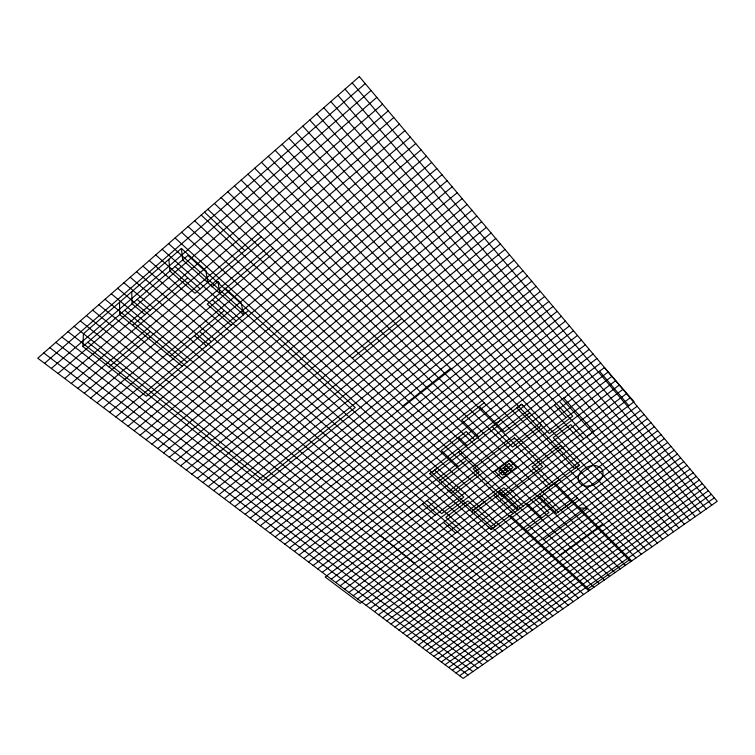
<?xml version="1.0" encoding="UTF-8"?>
<svg xmlns="http://www.w3.org/2000/svg" width="755" height="755" viewBox="0 0 755 755"><rect width="100%" height="100%" fill="white"/><g stroke="black" fill="none" stroke-linecap="round" stroke-linejoin="round"><path stroke-width="1.13" d="M248.574 310.56L146.357 396.252L82.871 346.517L83.428 333.786L181.417 248.414L205.983 270.771L207.644 282.483M502.009 496.337L542.571 466.458L514.476 437.862L473.111 468.846L502.009 496.337L502.151 494.582M513.995 439.042L514.476 437.862M44.573 363.344L365.212 83.588M51.34 368.431L371.045 90.506M82.871 346.517L187.891 255.388L355.209 407.521L262.891 480.34L87.825 342.223M58.041 373.48L376.82 97.357M64.685 378.481L382.54 104.143M132.587 325.301L187.721 277.802M71.272 383.436L388.202 110.872M77.803 388.353L393.817 117.525M108.937 366.93L150.321 331.53M261.164 236.702L195.007 293.299L169.875 271.017L168.865 259.343M84.277 393.223L399.367 124.122M211.778 286.919L217.95 281.653L219.677 283.219M90.694 398.055L404.878 130.653M273.017 248.253L207.238 304.142L231.058 325.245M97.055 402.84L410.333 137.117M103.359 407.587L415.731 143.535M170.102 356.266L224.339 310.494M109.607 412.296L421.082 149.877M115.808 416.958L426.386 156.172M121.951 421.583L431.643 162.41M128.048 426.169L436.843 168.582M134.097 430.718L442.005 174.707M140.09 435.229L447.111 180.766M146.026 439.703L452.179 186.778M151.925 444.138L457.19 192.733M157.767 448.536L462.164 198.631M163.561 452.896L467.1 204.482M169.309 457.228L471.979 210.277M175.018 461.522L476.83 216.024M409.823 513.494L411.937 512.135M180.671 465.778L481.624 221.725M186.277 469.997L486.38 227.368M191.845 474.187L491.099 232.965M197.366 478.34L495.771 238.505M352.33 358.248L401.783 318.553M202.84 482.464L500.405 244.007M208.276 486.55L505.001 249.461M213.665 490.608L509.559 254.869M219.007 494.629L514.07 260.22M224.31 498.621L518.553 265.534M229.577 502.585L522.988 270.809M234.796 506.511L527.396 276.028M402.774 406.048L450.537 368.393M239.977 510.418L531.756 281.209M245.12 514.287L536.088 286.343M250.226 518.119L540.382 291.439M255.284 521.931L544.638 296.489M260.305 525.716L548.857 301.5M265.288 529.463L553.047 306.464M270.233 533.19L557.199 311.39M275.15 536.88L561.314 316.279M280.02 540.552L565.401 321.13M284.852 544.185L569.449 325.933M289.656 547.8L573.47 330.709M484.21 402.793L461.654 420.025L478.661 436.786M294.422 551.386L577.462 335.437M299.15 554.944L581.416 340.127M303.84 558.473L585.342 344.79M308.502 561.984L589.23 349.405M430.595 473.14L436.985 468.308M457.709 452.632L458.427 452.085L479.236 471.941L451.084 492.977L447.432 489.646M492.892 426.018L499.489 421.026M517.194 407.643L521.639 404.284L549.347 433.568L572.781 416.147L559.351 401.377M583.719 438.844L570.686 424.64L553.179 437.626L579.255 465.193L491.184 529.5L429.888 473.678L521.639 404.284L523.668 406.426M313.127 565.467L593.09 353.991M317.713 568.921L596.922 358.531M438.457 481.482L465.788 460.918M529.708 412.806L504.387 431.869L479.368 406.492M322.272 572.347L600.725 363.042M604.5 367.515L325.131 576.999L360.201 603.32L634.106 401.764L604.368 367.619M331.285 579.132L608.237 371.96M335.739 582.492L611.956 376.368M340.165 585.823L615.636 380.737M344.563 589.126L619.289 385.078M348.923 592.411L622.922 389.382M353.255 595.676L626.518 393.657M472.186 511.069L485.342 501.348M498.583 491.571L499.281 491.052L518.6 509.483L517.911 509.984M542.581 491.977L559.342 479.585M357.559 598.913L630.095 397.894M587.182 436.267L593.798 431.398L563.73 398.083L565.108 397.489M366.071 605.312L637.163 406.275M370.28 608.483L640.655 410.418M374.461 611.635L644.119 414.533M494.582 527.009L491.184 529.5L487.787 526.405M554.491 483.266L550.99 485.833L532.105 466.816L560.776 445.648L564.051 449.121M560.899 510.163L577.433 498.073M574.989 468.308L579.255 465.193L578.802 464.712M378.614 614.759L647.563 418.619M382.738 617.864L650.97 422.668M386.834 620.94L654.368 426.688M390.901 624.008L657.728 430.69M525.386 529.67L549.008 512.569L534.21 498.083M559.936 554.991L602.764 523.97M394.94 627.046L661.069 434.654M572.988 501.433L556.407 513.409L538.032 495.299M398.951 630.066L664.381 438.579M402.934 633.058L667.675 442.487M406.898 636.04L670.94 446.365M543.911 539.787L587.569 508.455L578.717 507.804M410.824 638.994L674.187 450.216M414.731 641.939L677.405 454.038M418.6 644.855L680.604 457.832M422.46 647.752L683.775 461.598M426.282 650.631L686.927 465.335M430.086 653.49L690.061 469.053M433.851 656.331L693.165 472.734M437.607 659.153L696.252 476.396M441.326 661.956L699.319 480.029M445.035 664.74L702.358 483.644M448.706 667.514L705.378 487.22M452.358 670.261L708.379 490.778M455.982 672.988L711.352 494.317M459.587 675.706L714.315 497.828M588.098 588.655L630.095 559.351M43.762 352.944L468.043 674.998M49.802 347.659L472.932 671.601M55.851 342.355L477.83 668.184M61.929 337.032L482.738 664.759M68.025 331.69L487.655 661.333M74.15 326.33L492.59 657.898M80.294 320.95L497.536 654.443M86.457 315.562L502.5 650.989M380.369 535.578L414.637 563.268M92.638 310.145L507.473 647.526M98.848 304.709L512.456 644.053M182.172 366.232L119.639 314.608L119.545 302.321M105.077 299.254L517.449 640.57M124.688 310.23L187.089 362.098M111.325 293.78L522.46 637.078M144.951 314.656L132.059 303.831L131.748 291.685M117.601 288.287L527.481 633.577M137.155 299.414L150.009 310.296M123.895 282.766L532.52 630.066M130.209 277.236L537.569 626.546M194.507 335.664L206.445 345.875M199.518 331.436L211.438 341.694M136.551 271.687L542.628 623.017M142.912 266.109L547.705 619.487M149.301 260.522L552.792 615.938M422.479 504L435.135 515.118M443.421 522.394L455.614 533.106M427.009 500.612L441.703 513.608L463.872 497.12L434.512 470.176M460.05 529.85L445.837 517.269L467.949 500.858L495.629 526.254M155.709 254.907L557.888 612.38M175.075 266.506L200.15 288.901M212.353 299.792L236.107 321.007M162.146 249.273L563.003 608.823M471.998 512.032L471.498 511.569L503.849 487.683L523.111 506.19M429.888 473.678L430.425 474.159M168.601 243.62L568.128 605.246M224.848 287.938L241.251 302.859L243.487 314.826L182.653 259.928L181.417 248.414M175.075 237.948L573.272 601.659M181.578 232.257L578.424 598.073M188.108 226.538L583.587 594.468M194.658 220.8L588.768 590.863M458.285 466.562L441.222 450.509L466.231 431.511L474.687 439.787M510.333 515.514L589.731 590.193M493.695 495.186L513.089 513.504M201.226 215.043L593.968 587.239M204.529 212.164L244.903 250.603M498.253 491.816L517.581 510.229M207.833 209.267L599.168 583.615M458.568 437.324L467.071 445.544M526.905 503.415L541.779 517.798M214.448 203.472L604.396 579.972M499.668 467.93L506.614 474.716M221.092 197.65L609.625 576.32M503.302 467.807L507.266 471.696M227.765 191.808L614.872 572.667M504.349 467.024L508.313 470.912M504.991 463.966L511.918 470.79M539.787 494.015L558.143 512.154M234.465 185.947L620.138 568.996M492.166 426.575L512.513 447.073L541.58 425.358L541.09 424.848M241.185 180.058L625.414 565.325M247.923 174.16L630.699 561.635M554.831 483.03L631.68 560.956M254.699 168.223L636.003 557.936M261.494 162.278L641.316 554.236M268.308 156.304L646.648 550.518M516.807 407.936L574.621 468.581M275.15 150.311L651.999 546.79M282.021 144.299L657.35 543.062M288.92 138.259L662.73 539.315M295.847 132.191L668.118 535.559M554.5 405.01L566.08 417.638M302.793 126.113L673.517 531.794M309.767 120.007L678.934 528.019M316.77 113.873L684.36 524.234M323.791 107.72L689.806 520.44M330.841 101.547L695.27 516.637M337.929 95.347L700.744 512.815M345.035 89.118L706.227 508.993M352.17 82.871L711.729 505.161M599.536 371.233L628.802 405.661M217.95 281.653L219.809 293.459M359.323 76.604L37.75 358.21L463.174 678.396L717.25 501.311L359.323 76.604M509.653 460.503L495.035 471.384L502.009 478.132L516.552 467.354L509.653 460.503M508.993 463.57L498.668 471.252L502.641 475.121L512.947 467.477L508.993 463.57M588.334 486.173A13.09 9.428 -27.6 0 0 602.292 469.988A13.09 9.428 -27.6 0 0 581.19 471.488A13.09 9.428 -27.6 0 0 588.334 486.173"/></g></svg>
